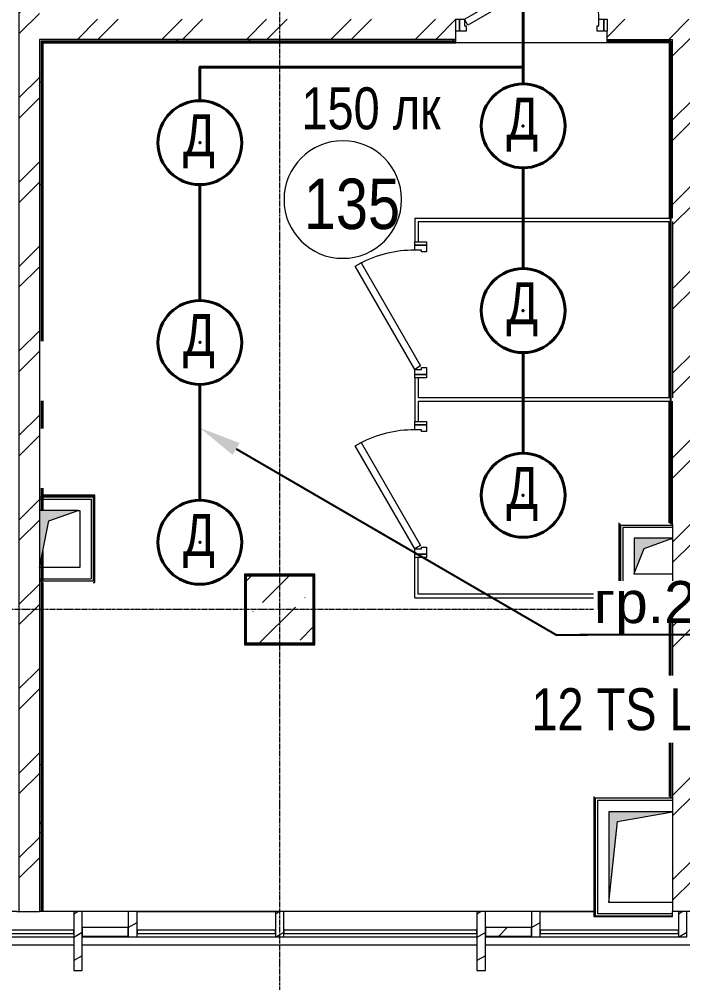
# Model space of a CAD drawing. Header units: metres. Extents: x 14298 to 227756, y -64870 to 286334.
# Drawn here: x 76513 to 80463, y -59009 to -53271 of the extents above; entities that cross this region are included whole.
import ezdxf
from ezdxf import colors
from ezdxf.entities.mleader import LeaderData, LeaderLine
from ezdxf.math import Vec2, Vec3

# ---------------------------------------------------------------- set-up
doc = ezdxf.new("R2010")
doc.units = ezdxf.units.M
doc.linetypes.add('ADSK_Линия сетки', pattern=[21, 12, -3, 3, -3])
for name, color, linetype, lineweight in [('A-AREA-IDEN', 7, 'Continuous', 9), ('A-DETL-GENF', 7, 'Continuous', 5), ('A-DETL-MBND', 7, 'Continuous', 5), ('A-DETL-THIN', 7, 'Continuous', 5), ('A-DOOR', 7, 'Continuous', 5), ('A-DOOR-FRAM', 7, 'Continuous', 13), ('A-FLOR', 7, 'Continuous', 5), ('A-GLAZ-CURT', 7, 'Continuous', 5), ('A-GLAZ-CWMG', 7, 'Continuous', 5), ('A-WALL', 7, 'Continuous', 5), ('A-WALL-PATT', 7, 'Continuous', 18), ('nadpisi', 84, 'Continuous', 13), ('S-COLS', 7, 'Continuous', 5), ('S-GRID', 7, 'Continuous', 9), ('раб осв', 7, 'Continuous', 40), ('ЭЛ.сети', 5, 'Continuous', 100)]:
    doc.layers.add(name, color=color, linetype=linetype, lineweight=lineweight)
doc.styles.add('Arial', font='arial.ttf', dxfattribs={"width": 0.8, "height": 2.5})
doc.styles.add('GOST Common_I_1', font='ARIALN.TTF', dxfattribs={"height": 300})
doc.styles.add('ISOPEUR', font='isocpeui.ttf')
pattern_1 = [(45, (0, 0), (-251.4472, 251.4472), []), (45, (0, 381), (-251.4472, 251.4472), [])]
pattern_2 = [(30, (0, 0), (-60, 103.92305), [])]
pattern_3 = [(50, (0, 0), (728.7365, -63.756), [76.2, -838.2]), (355, (0, 0), (-140.9716, 764.2276), [60.96, -670.56]), (100.451, (60.7, -5.3), (587.77, 700.467), [64.76, -712.36]), (46.184, (0, 203.2), (1084.316, -168.171), [114.3, -1257.3]), (96.636, (90.4, 189.2), (949.61, 989.71), [97.14, -1068.54]), (351.184, (0, 203.2), (949.62, 989.701), [91.44, -1005.84]), (21, (101.6, 152.4), (606.458, -409.0606), [76.2, -838.2]), (326, (101.6, 152.4), (247.2083, 736.753), [60.96, -670.56]), (71.451, (152.14, 118.3), (853.6683, 327.6855), [64.76, -712.36]), (37.5, (0, 0), (12.3547, 338.2201), [33.528, -628.904, 33.528, -647.192, -673.1]), (37.5, (0, 0), (12.3547, 338.2201), [-1343.152, 33.528, -639.572]), (7.5, (0, 0), (267.2789, 400.7221), [33.528, -354.584, 33.528, -613.664, -256.54]), (7.5, (0, 0), (267.2789, 400.7221), [-1035.304, 33.528, -223.012]), (327.5, (-226.57, 0), (542.3633, -22.91534), [33.528, -220.472, 33.528, -758.952, -1051.56]), (327.5, (-226.57, 0), (542.3633, -22.91534), [-1046.48, 33.528, -1018.032]), (317.5, (-328.17, 0), (592.517, 101.707), [33.528, -296.672, 33.528, -492.76, -746.76]), (317.5, (-328.17, 0), (592.517, 101.707), [-856.488, 33.528, -713.232])]
pattern_4 = [(0, (0, 0), (812.8, 203.2), [33.528, -576.072, 33.528, -576.072, -3251.2]), (0, (0, 0), (812.8, 203.2), [-1219.2, 33.528, -1185.672, 33.528, -576.072, -1422.4]), (0, (0, 0), (812.8, 203.2), [-3048, 33.528, -372.872, 33.528, -982.472]), (120, (304.8, 101.6), (-582.37636, 602.30545), [33.528, -576.072, 33.528, -576.072, -3251.2]), (120, (304.8, 101.6), (-582.37636, 602.30545), [-1219.2, 33.528, -1185.672, 33.528, -576.072, -1422.4]), (120, (304.8, 101.6), (-582.37636, 602.30545), [-3048, 33.528, -372.872, 33.528, -982.472]), (240, (406.4, 508), (-230.42364, -805.50545), [33.528, -576.072, 33.528, -576.072, -3251.2]), (240, (406.4, 508), (-230.42364, -805.50545), [-1219.2, 33.528, -1185.672, 33.528, -576.072, -1422.4]), (240, (406.4, 508), (-230.42364, -805.50545), [-3048, 33.528, -372.872, 33.528, -982.472])]

# ---------------------------------------------------------------- blocks, each defined once
blk = doc.blocks.new('КДП АПК - КР_rvt-1-1 этаж')
at = {"layer": 'S-COLS', "lineweight": 13}
h = blk.add_hatch(dxfattribs=at)
h.set_pattern_fill('FP_125', color=256, style=0, pattern_type=2)
h.set_pattern_definition([(45, (0, 0), (84.19025, 308.69666), [396.875, -79.375, 3.353, -76.022])])
h.paths.add_polyline_path([(78262.7, -56345.6), (78262.7, -55945.6), (77862.7, -55945.6), (77862.7, -56345.6)], flags=0)
for p, q in [((78262.7, -55945.6), (77862.7, -55945.6)), ((77862.7, -55945.6), (77862.7, -56345.6)), ((78262.7, -56345.6), (78262.7, -55945.6)), ((77862.7, -56345.6), (78262.7, -56345.6))]:
    blk.add_line(p, q, dxfattribs=at)
blk = doc.blocks.new('AC_Дверь_Однопольная_ДеревяннаяВнутренняя_ГОСТ6629-88 - ДГ 21-8Л-1372366-1 этаж')
at = {"layer": 'A-DOOR', "lineweight": 13}
for p, q in [((-355, 10), (259.9, 365)), ((259.9, 365), (279.9, 330.4)), ((279.9, 330.4), (-335, -24.6)), ((-335, -24.6), (-355, 10))]:
    blk.add_line(p, q, dxfattribs=at)
at = {"layer": 'A-DOOR', "lineweight": 18}
for p, q in [((-405, 10), (-385, 10)), ((-405, -60), (-405, 10)), ((-385, 10), (-385, -60)), ((385, 10), (405, 10)), ((385, -60), (385, 10)), ((405, 10), (405, -60)), ((-385, -60), (-405, -60)), ((405, -60), (385, -60))]:
    blk.add_line(p, q, dxfattribs=at)
at = {"layer": 'A-DOOR'}
blk.add_arc((-355, 10), 710, 0, 27.52838, dxfattribs=at)
at = {"layer": 'A-DOOR-FRAM'}
for p, q in [((-385, 10), (-355, 10)), ((-385, -60), (-385, 10)), ((-355, 10), (-355, -30)), ((355, 10), (385, 10)), ((355, -30), (355, 10)), ((385, 10), (385, -60)), ((-355, -30), (-345, -30)), ((-345, -30), (-345, -60)), ((345, -30), (355, -30)), ((345, -60), (345, -30)), ((-345, -60), (-385, -60)), ((385, -60), (345, -60))]:
    blk.add_line(p, q, dxfattribs=at)
blk = doc.blocks.new('AC_Дверь_Однопольная_ДеревяннаяВнутренняя_ГОСТ6629-88 - ДГ 21-9-1492989-1 этаж')
at = {"layer": 'A-DOOR', "lineweight": 13}
for p, q in [((-400, 60), (292.8, 460)), ((292.8, 460), (312.8, 425.4)), ((312.8, 425.4), (-380, 25.4)), ((-380, 25.4), (-400, 60))]:
    blk.add_line(p, q, dxfattribs=at)
at = {"layer": 'A-DOOR', "lineweight": 18}
for p, q in [((-450, 60), (-430, 60)), ((-450, -10), (-450, 60)), ((-430, 60), (-430, -10)), ((430, 60), (450, 60)), ((430, -10), (430, 60)), ((450, 60), (450, -10)), ((-430, -10), (-450, -10)), ((450, -10), (430, -10))]:
    blk.add_line(p, q, dxfattribs=at)
at = {"layer": 'A-DOOR'}
blk.add_arc((-400, 60), 800, 0, 25.90508, dxfattribs=at)
at = {"layer": 'A-DOOR-FRAM'}
for p, q in [((-430, 60), (-400, 60)), ((-430, -10), (-430, 60)), ((-400, 60), (-400, 20)), ((400, 60), (430, 60)), ((400, 20), (400, 60)), ((430, 60), (430, -10)), ((-400, 20), (-390, 20)), ((-390, 20), (-390, -10)), ((390, 20), (400, 20)), ((390, -10), (390, 20)), ((-390, -10), (-430, -10)), ((430, -10), (390, -10))]:
    blk.add_line(p, q, dxfattribs=at)
blk = doc.blocks.new('Системная панель - С остеклением-1173315-1 этаж')
at = {"layer": 'A-GLAZ-CURT', "lineweight": 13}
for p, q in [((78037.7, -58695.7), (77214.3, -58695.7)), ((77214.3, -58695.7), (77214.3, -58715.7)), ((78037.7, -58715.7), (78037.7, -58695.7)), ((77214.3, -58715.7), (78037.7, -58715.7))]:
    blk.add_line(p, q, dxfattribs=at)
blk = doc.blocks.new('Системная панель - С остеклением-1173121-1 этаж')
at = {"layer": 'A-GLAZ-CURT', "lineweight": 13}
for p, q in [((575, 10), (-575, 10)), ((-575, 10), (-575, -10)), ((575, -10), (575, 10)), ((-575, -10), (575, -10))]:
    blk.add_line(p, q, dxfattribs=at)
blk = doc.blocks.new('Системная панель - Сплошная-V31-1 этаж')
at = {"layer": 'A-GLAZ-CURT'}
h = blk.add_hatch(dxfattribs=at)
h.set_pattern_fill('FP_3', color=256, style=0, pattern_type=2)
h.set_pattern_definition([(45, (0, 0), (-106.06602, 106.06602), [])])
h.paths.add_polyline_path([(79287.7, -58730.7), (79561.9, -58730.7), (79561.9, -58680.7), (79287.7, -58680.7)], flags=0)
at = {"layer": 'A-GLAZ-CURT', "lineweight": 13}
for p, q in [((79561.9, -58680.7), (79287.7, -58680.7)), ((79287.7, -58680.7), (79287.7, -58730.7)), ((79561.9, -58730.7), (79561.9, -58680.7)), ((79287.7, -58730.7), (79561.9, -58730.7))]:
    blk.add_line(p, q, dxfattribs=at)
blk = doc.blocks.new('Прямоугольный импост - 50 x 450мм-1174368-1 этаж')
at = {"layer": 'A-GLAZ-CWMG'}
h = blk.add_hatch(dxfattribs=at)
h.set_pattern_fill('FP_42', color=256, style=0, pattern_type=2)
h.set_pattern_definition([(150, (76862.65, 58705.69), (-60, -103.92305), [])])
h.paths.add_polyline_path([(25, -230), (-25, -230), (-25, 120), (25, 120)], flags=0)
at = {"layer": 'A-GLAZ-CWMG', "lineweight": 18}
for p, q in [((-25, -230), (-25, 120)), ((-25, 120), (25, 120)), ((25, 120), (25, -230)), ((25, -230), (-25, -230))]:
    blk.add_line(p, q, dxfattribs=at)
blk = doc.blocks.new('Прямоугольный импост - 50 x 150мм-V32-1 этаж')
at = {"layer": 'A-GLAZ-CWMG'}
h = blk.add_hatch(dxfattribs=at)
h.set_pattern_fill('FP_43', color=256, style=0, pattern_type=2)
h.set_pattern_definition([(150, (78062.65, 58705.69), (-60, -103.92305), [])])
h.paths.add_polyline_path([(25, -30), (-25, -30), (-25, 120), (25, 120)], flags=0)
at = {"layer": 'A-GLAZ-CWMG', "lineweight": 18}
for p, q in [((-25, -30), (-25, 120)), ((-25, 120), (25, 120)), ((25, 120), (25, -30)), ((25, -30), (-25, -30))]:
    blk.add_line(p, q, dxfattribs=at)
blk = doc.blocks.new('Прямоугольный импост - 50 x 450мм-V33-1 этаж')
at = {"layer": 'A-GLAZ-CWMG'}
h = blk.add_hatch(dxfattribs=at)
h.set_pattern_fill('FP_44', color=256, style=0, pattern_type=2)
h.set_pattern_definition([(150, (79262.65, 58705.69), (-60, -103.92305), [])])
h.paths.add_polyline_path([(25, -230), (-25, -230), (-25, 120), (25, 120), (25, -198.8)], flags=0)
at = {"layer": 'A-GLAZ-CWMG', "lineweight": 18}
for p, q in [((-25, -230), (-25, 120)), ((-25, 120), (25, 120)), ((25, 120), (25, -230)), ((25, -230), (-25, -230))]:
    blk.add_line(p, q, dxfattribs=at)
blk = doc.blocks.new('Прямоугольный импост - 50 x 150мм-V34-1 этаж')
at = {"layer": 'A-GLAZ-CWMG'}
h = blk.add_hatch(dxfattribs=at)
h.set_pattern_fill('FP_45', color=256, style=0, pattern_type=2)
h.set_pattern_definition([(150, (80462.65, 58705.69), (-60, -103.92305), [])])
h.paths.add_polyline_path([(-15.6, -30), (-25, -30), (-25, 120), (25, 120), (25, -30)], flags=0)
at = {"layer": 'A-GLAZ-CWMG', "lineweight": 18}
for p, q in [((-25, -30), (-25, 120)), ((-25, 120), (25, 120)), ((25, 120), (25, -30)), ((25, -30), (-25, -30))]:
    blk.add_line(p, q, dxfattribs=at)
blk = doc.blocks.new('Прямоугольный импост - 50 x 150мм-1003378-1 этаж')
at = {"layer": 'A-GLAZ-CWMG'}
for p, q in [((76497.7, -58585.7), (75687.7, -58585.7)), ((76837.7, -58585.7), (76632.7, -58585.7)), ((75687.7, -58735.7), (76837.7, -58735.7))]:
    blk.add_line(p, q, dxfattribs=at)
blk = doc.blocks.new('Прямоугольный импост - 50 x 150мм-V37-1 этаж')
at = {"layer": 'A-GLAZ-CWMG'}
for p, q in [((79237.7, -58585.7), (78087.7, -58585.7)), ((78087.7, -58735.7), (79237.7, -58735.7))]:
    blk.add_line(p, q, dxfattribs=at)
blk = doc.blocks.new('ПСС_Марка_помещения - Имя_2_5мм-224473-1 этаж')
at = {"layer": 'A-AREA-IDEN'}
for start, end in [(360, 180), (180, 360)]:
    blk.add_arc((-0.074, 0.039), 3.5, start, end, dxfattribs=at)
blk = doc.blocks.new('TS LED')
at = {"color": 5, "lineweight": 40, "ltscale": 100}
blk.add_circle((2928353.8, 2077052.7), 250, dxfattribs=at)
at = {"color": 0, "lineweight": 40, "ltscale": 100}
blk.add_point((2928353.8, 2077052.7), dxfattribs=at)
at = {"layer": 'nadpisi', "color": 5, "insert": (2928254.2, 2077221.4), "char_height": 250, "width": 1402.065, "attachment_point": 1, "style": 'Arial'}
blk.add_mtext('Д', dxfattribs=at)

msp = doc.modelspace()

# ---------------------------------------------------------------- hatches: boundary and pattern name
at = {"layer": 'A-DETL-GENF', "lineweight": 15}
for points in [[(76632.6532, -56535.6443), (76688.8101, -56258.918), (76862.6532, -56195.6443), (76632.6532, -56195.6443)], [(80172.6532, -56570.6443), (80233.5085, -56422.2079), (80402.6532, -56360.6443), (80172.6532, -56360.6443), (80172.6532, -56418.9422)], [(80022.6532, -58530.6443), (80075.1082, -58048.3993), (80402.6532, -57990.6443), (80022.6532, -57990.6443), (80022.6532, -58194.361)]]:
    msp.add_hatch(color=256, dxfattribs=at).paths.add_polyline_path(points, flags=0)
at = {"layer": 'A-GLAZ-CWMG', "lineweight": 15}
h = msp.add_hatch(dxfattribs=at)
h.set_pattern_fill('FP_5', color=256, style=0, pattern_type=2)
h.set_pattern_definition(pattern_2)
h.paths.add_polyline_path([(77214.3111, -58735.6672), (77214.3111, -58585.6672), (77161.9076, -58585.6672), (77161.9076, -58735.6672)], flags=0)
h = msp.add_hatch(dxfattribs=at)
h.set_pattern_fill('FP_5', color=256, style=0, pattern_type=2)
h.set_pattern_definition(pattern_2)
h.paths.add_polyline_path([(79561.9076, -58735.6672), (79614.3111, -58735.6672), (79614.3111, -58585.6672), (79561.9076, -58585.6672)], flags=0)
at = {"layer": 'A-WALL-PATT', "lineweight": 15}
h = msp.add_hatch(dxfattribs=at)
h.set_pattern_fill('FP_1', color=256, style=0, pattern_type=2)
h.set_pattern_definition(pattern_1)
h.paths.add_polyline_path([(76512.6532, -58585.6443), (76632.6532, -58585.2448), (76632.6532, -50385.6443), (76512.6532, -50385.6443), (76512.6532, -57484.1935)], flags=0)
h = msp.add_hatch(dxfattribs=at)
h.set_pattern_fill('FP_1', color=256, style=0, pattern_type=2)
h.set_pattern_definition(pattern_1)
h.paths.add_polyline_path([(83312.6532, -53390.6443), (83962.6532, -53390.6443), (83962.6532, -53270.6443), (83312.6532, -53270.6443), (83312.6532, -53340.6443)], flags=0)
h.paths.add_polyline_path([(82412.6532, -53390.6443), (82412.6532, -53270.6443), (80012.6532, -53270.6443), (80012.6532, -53390.6443), (81535.9632, -53390.6443)], flags=0)
h.paths.add_polyline_path([(76642.6532, -53390.6443), (79112.6532, -53390.6443), (79112.6532, -53270.6443), (76632.6532, -53270.6443), (76632.6532, -53390.6443)], flags=0)
h = msp.add_hatch(dxfattribs=at)
h.set_pattern_fill('FP_81', color=256, style=0, pattern_type=2)
h.set_pattern_definition(pattern_4)
h.paths.add_polyline_path([(76642.6532, -58585.2448), (76642.6532, -56486.3669), (76632.6532, -56535.6443), (76632.6532, -58585.2448)], flags=0)
h.paths.add_polyline_path([(76632.6532, -56195.6443), (76642.6532, -56195.6443), (76642.6532, -56063.7015), (76634.2407, -56063.7015), (76634.2407, -55707.5871), (76642.6532, -55707.5871), (76642.6532, -55543.7015), (76634.2407, -55543.7015), (76634.2407, -55187.5871), (76642.6532, -55187.5871), (76642.6532, -53390.6443), (76632.6532, -53390.6443), (76632.6532, -56063.8585)], flags=0)
h = msp.add_hatch(dxfattribs=at)
h.set_pattern_fill('FP_81', color=256, style=0, pattern_type=2)
h.set_pattern_definition(pattern_4)
h.paths.add_polyline_path([(80402.6532, -53400.6443), (80402.6532, -53390.6443), (80012.6532, -53390.6443), (80012.6532, -53400.6443), (80392.6532, -53400.6443)], flags=0)
h.paths.add_polyline_path([(76643.8387, -53400.6443), (79112.6532, -53400.6443), (79112.6532, -53390.6443), (76642.6532, -53390.6443), (76642.6532, -53400.6443)], flags=0)
h = msp.add_hatch(dxfattribs=at)
h.set_pattern_fill('FP_82', color=256, style=0, pattern_type=2)
h.set_pattern_definition(pattern_3)
h.paths.add_polyline_path([(76642.6532, -58585.2448), (76647.6532, -58585.2448), (76646.9367, -56465.259), (76642.6532, -56486.3669), (76642.6532, -57484.1935)], flags=0)
h.paths.add_polyline_path([(76647.6532, -56195.6443), (76647.5666, -56063.7015), (76642.6532, -56063.8585), (76642.6532, -56195.6443), (76647.4912, -56195.6443)], flags=0)
h.paths.add_polyline_path([(76647.6532, -55707.5871), (76646.6072, -55543.7015), (76642.6532, -55543.7015), (76642.6532, -55707.5871), (76646.9095, -55707.5871)], flags=0)
h.paths.add_polyline_path([(76647.6532, -55187.5871), (76647.6532, -53400.6443), (76642.6534, -53400.7304), (76642.6532, -55187.5871), (76645.9501, -55187.5871)], flags=0)
h = msp.add_hatch(dxfattribs=at)
h.set_pattern_fill('FP_82', color=256, style=0, pattern_type=2)
h.set_pattern_definition(pattern_3)
h.paths.add_polyline_path([(80392.6532, -53405.6443), (80392.6532, -53400.6443), (80012.6532, -53400.6443), (80012.6532, -53405.6443), (80387.6532, -53405.6443)], flags=0)
h.paths.add_polyline_path([(79112.6532, -53405.6443), (79112.6532, -53400.6443), (76647.6532, -53400.7304), (76647.6532, -53405.6443), (78362.6933, -53405.6443)], flags=0)
h = msp.add_hatch(dxfattribs=at)
h.set_pattern_fill('FP_1', color=256, style=0, pattern_type=2)
h.set_pattern_definition(pattern_1)
h.paths.add_polyline_path([(76652.6532, -58585.2448), (76652.6532, -56620.6443), (76647.6532, -56620.6443), (76647.6532, -58585.2448)], flags=0)
h.paths.add_polyline_path([(76647.6532, -56615.6443), (76652.6532, -56615.6443), (76652.6532, -56437.0896), (76647.6532, -56461.7283), (76647.6532, -56535.6443)], flags=0)
h.paths.add_polyline_path([(76648.4532, -56195.6443), (76652.6532, -56195.6443), (76652.6532, -56115.6443), (76647.6532, -56115.6443), (76647.6532, -56195.6443)], flags=0)
h.paths.add_polyline_path([(76652.6532, -56110.6443), (76652.5755, -56063.7015), (76647.6532, -56063.8585), (76647.6532, -56110.6443)], flags=0)
h.paths.add_polyline_path([(76651.916, -55707.5871), (76652.6532, -55707.5871), (76651.6126, -55543.7015), (76647.6532, -55543.7015), (76647.6532, -55707.5871)], flags=0)
h.paths.add_polyline_path([(76647.6532, -55187.5871), (76652.6532, -55187.5871), (76652.6532, -53405.6443), (76647.6532, -53405.6443), (76647.6532, -54643.5235)], flags=0)
h = msp.add_hatch(dxfattribs=at)
h.set_pattern_fill('FP_1', color=256, style=0, pattern_type=2)
h.set_pattern_definition(pattern_1)
h.paths.add_polyline_path([(78098.2541, -53410.6443), (79112.6532, -53410.6443), (79112.6532, -53405.6443), (76652.6532, -53405.6443), (76652.6532, -53410.6443), (77833.8149, -53410.6443)], flags=0)
h.paths.add_polyline_path([(80387.6532, -53410.6443), (80387.6532, -53405.6443), (80012.6532, -53405.6443), (80012.6532, -53410.6443), (80382.6532, -53410.6443)], flags=0)
h = msp.add_hatch(dxfattribs=at)
h.set_pattern_fill('FP_1', color=256, style=0, pattern_type=2)
h.set_pattern_definition(pattern_1)
h.paths.add_polyline_path([(80387.6532, -56270.6443), (80387.6532, -55545.6443), (80382.6532, -55545.6443), (80382.6532, -56270.6443)], flags=0)
h.paths.add_polyline_path([(80387.6532, -55525.6443), (80387.6532, -54475.6443), (80382.6532, -54475.6443), (80382.6532, -55525.6443)], flags=0)
h.paths.add_polyline_path([(80382.6532, -54455.6443), (80387.6532, -54455.6443), (80387.6532, -53410.6443), (80382.6532, -53410.6443), (80382.6532, -53933.356)], flags=0)
h = msp.add_hatch(dxfattribs=at)
h.set_pattern_fill('FP_82', color=256, style=0, pattern_type=2)
h.set_pattern_definition(pattern_3)
h.paths.add_polyline_path([(80387.6532, -56275.6443), (80392.6532, -56275.6443), (80392.6532, -53405.6443), (80387.6532, -53405.6443), (80387.6532, -56270.6443)], flags=0)
h = msp.add_hatch(dxfattribs=at)
h.set_pattern_fill('FP_81', color=256, style=0, pattern_type=2)
h.set_pattern_definition(pattern_4)
h.paths.add_polyline_path([(80392.6532, -56275.6443), (80402.6532, -56275.6443), (80402.6532, -53400.6443), (80392.6532, -53400.6443), (80392.6532, -56270.6443)], flags=0)
h = msp.add_hatch(dxfattribs=at)
h.set_pattern_fill('FP_1', color=256, style=0, pattern_type=2)
h.set_pattern_definition(pattern_1)
h.paths.add_polyline_path([(80402.6532, -58585.6443), (80522.6532, -58585.6443), (80522.6532, -53390.6443), (80402.6532, -53390.6443), (80402.6532, -58530.6443)], flags=0)
h = msp.add_hatch(dxfattribs=at)
h.set_pattern_fill('FP_1', color=256, style=0, pattern_type=2)
h.set_pattern_definition(pattern_1)
h.paths.add_polyline_path([(76962.6532, -56110.6443), (76962.6532, -56105.6443), (76652.6532, -56105.6443), (76652.6532, -56110.6443), (76957.6532, -56110.6443)], flags=0)
h = msp.add_hatch(dxfattribs=at)
h.set_pattern_fill('FP_1', color=256, style=0, pattern_type=2)
h.set_pattern_definition(pattern_1)
h.paths.add_polyline_path([(76962.6532, -56625.6443), (76962.6532, -56110.6443), (76957.6532, -56110.6443), (76957.6532, -56625.6443)], flags=0)
h = msp.add_hatch(dxfattribs=at)
h.set_pattern_fill('FP_1', color=256, style=0, pattern_type=2)
h.set_pattern_definition(pattern_1)
h.paths.add_polyline_path([(80082.6532, -56655.6443), (80087.6532, -56655.6443), (80087.6532, -56275.6443), (80082.6532, -56270.6443), (80082.6532, -56650.6443)], flags=0)
h = msp.add_hatch(dxfattribs=at)
h.set_pattern_fill('FP_82', color=256, style=0, pattern_type=2)
h.set_pattern_definition(pattern_3)
h.paths.add_polyline_path([(80087.6532, -56650.6443), (80092.6532, -56650.6443), (80092.6532, -56280.6443), (80087.6532, -56275.6443), (80087.6532, -56418.9422)], flags=0)
h = msp.add_hatch(dxfattribs=at)
h.set_pattern_fill('FP_81', color=256, style=0, pattern_type=2)
h.set_pattern_definition(pattern_4)
h.paths.add_polyline_path([(80092.6532, -56650.6443), (80097.6532, -56650.6443), (80105.1532, -56643.1443), (80105.1532, -56298.1443), (80092.6532, -56285.6443), (80092.6532, -56418.9422)], flags=0)
h = msp.add_hatch(dxfattribs=at)
h.set_pattern_fill('FP_81', color=256, style=0, pattern_type=2)
h.set_pattern_definition(pattern_4)
h.paths.add_polyline_path([(80105.1532, -56298.1443), (80402.6532, -56298.1443), (80402.6532, -56285.6443), (80092.6532, -56285.6443)], flags=0)
h = msp.add_hatch(dxfattribs=at)
h.set_pattern_fill('FP_1', color=256, style=0, pattern_type=2)
h.set_pattern_definition(pattern_1)
h.paths.add_polyline_path([(77857.6532, -56580.6443), (78267.6532, -56580.6443), (78272.6532, -56575.6443), (77852.6532, -56575.6443)], flags=0)
h = msp.add_hatch(dxfattribs=at)
h.set_pattern_fill('FP_1', color=256, style=0, pattern_type=2)
h.set_pattern_definition(pattern_1)
h.paths.add_polyline_path([(77852.6532, -56995.6443), (77857.6532, -56990.6443), (77857.6532, -56580.6443), (77852.6532, -56575.6443)], flags=0)
h = msp.add_hatch(dxfattribs=at)
h.set_pattern_fill('FP_1', color=256, style=0, pattern_type=2)
h.set_pattern_definition(pattern_1)
h.paths.add_polyline_path([(78272.6532, -56995.6443), (78272.6532, -56575.6443), (78267.6532, -56580.6443), (78267.6532, -56990.6443)], flags=0)
h = msp.add_hatch(dxfattribs=at)
h.set_pattern_fill('FP_82', color=256, style=0, pattern_type=2)
h.set_pattern_definition(pattern_3)
h.paths.add_polyline_path([(78267.6532, -56990.6443), (78267.6532, -56580.6443), (78262.6532, -56585.6443), (78262.6532, -56985.6443)], flags=0)
h = msp.add_hatch(dxfattribs=at)
h.set_pattern_fill('FP_1', color=256, style=0, pattern_type=2)
h.set_pattern_definition(pattern_1)
h.paths.add_polyline_path([(80213.7674, -56660.6443), (80382.6532, -56660.6443), (80382.6532, -56655.6443), (80082.6532, -56655.6443), (80082.6532, -56660.6443)], flags=0)
h = msp.add_hatch(dxfattribs=at)
h.set_pattern_fill('FP_81', color=256, style=0, pattern_type=2)
h.set_pattern_definition(pattern_4)
h.paths.add_polyline_path([(80392.6532, -56655.6443), (80402.6532, -56655.6443), (80402.6532, -56643.1443), (80105.1532, -56643.1443), (80097.6532, -56650.6443), (80382.6532, -56650.6443), (80382.6532, -56655.6443), (80387.6532, -56655.6443)], flags=0)
h = msp.add_hatch(dxfattribs=at)
h.set_pattern_fill('FP_1', color=256, style=0, pattern_type=2)
h.set_pattern_definition(pattern_1)
h.paths.add_polyline_path([(80382.6532, -57905.6443), (80387.6532, -57905.6443), (80387.6532, -56715.6443), (80382.6532, -56715.6443), (80382.6532, -57900.6443)], flags=0)
h.paths.add_polyline_path([(80387.6532, -56695.6443), (80387.6532, -56655.6443), (80382.6532, -56655.6443), (80382.6532, -56695.6443)], flags=0)
h = msp.add_hatch(dxfattribs=at)
h.set_pattern_fill('FP_82', color=256, style=0, pattern_type=2)
h.set_pattern_definition(pattern_3)
h.paths.add_polyline_path([(80387.6532, -57910.6443), (80392.6532, -57910.6443), (80392.6532, -56655.6443), (80387.6532, -56655.6443), (80387.6532, -57905.6443)], flags=0)
h = msp.add_hatch(dxfattribs=at)
h.set_pattern_fill('FP_81', color=256, style=0, pattern_type=2)
h.set_pattern_definition(pattern_4)
h.paths.add_polyline_path([(80402.6532, -57910.6443), (80402.6532, -56655.6443), (80392.6532, -56655.6443), (80392.6532, -57910.6443)], flags=0)
h = msp.add_hatch(dxfattribs=at)
h.set_pattern_fill('FP_1', color=256, style=0, pattern_type=2)
h.set_pattern_definition(pattern_1)
h.paths.add_polyline_path([(78272.6532, -56995.6443), (78267.6532, -56990.6443), (77857.6532, -56990.6443), (77852.6532, -56995.6443)], flags=0)
h = msp.add_hatch(dxfattribs=at)
h.set_pattern_fill('FP_82', color=256, style=0, pattern_type=2)
h.set_pattern_definition(pattern_3)
h.paths.add_polyline_path([(77857.6532, -56990.6443), (78267.6532, -56990.6443), (78262.6532, -56985.6443), (77862.6532, -56985.6443)], flags=0)
h = msp.add_hatch(dxfattribs=at)
h.set_pattern_fill('FP_1', color=256, style=0, pattern_type=2)
h.set_pattern_definition(pattern_1)
h.paths.add_polyline_path([(79932.6532, -58613.6443), (79937.6532, -58613.6443), (79937.6532, -57905.6443), (79932.6532, -57900.6443), (79932.6532, -58610.6443)], flags=0)

# ---------------------------------------------------------------- linework, layer by layer
at = {"layer": 'A-DETL-MBND', "lineweight": 15}
for p, q in [((77214.3111, -58585.6672), (78037.6532, -58585.6672)), ((79614.3111, -58585.6672), (79932.8303, -58585.6672)), ((77214.3111, -58735.6672), (78037.6532, -58735.6672)), ((79614.3111, -58735.6672), (80437.6532, -58735.6672)), ((76837.6532, -58785.6443), (74487.6532, -58785.6443)), ((79237.6532, -58785.6443), (76887.6532, -58785.6443)), ((85695.5434, -58785.6443), (79287.6532, -58785.6443))]:
    msp.add_line(p, q, dxfattribs=at)
at = {"layer": 'A-DETL-THIN', "lineweight": 15}
for p, q in [((76632.6532, -56195.6443), (76632.6532, -56535.6443)), ((76862.6532, -56195.6443), (76632.6532, -56195.6443)), ((76688.8101, -56258.918), (76862.6532, -56195.6443)), ((76632.6532, -56535.6443), (76688.8101, -56258.918)), ((80172.6532, -56360.6443), (80172.6532, -56570.6443)), ((80402.6532, -56360.6443), (80172.6532, -56360.6443)), ((80233.5085, -56422.2079), (80402.6532, -56360.6443)), ((80172.6532, -56570.6443), (80233.5085, -56422.2079)), ((80022.6532, -57990.6443), (80022.6532, -58530.6443)), ((80402.6532, -57990.6443), (80022.6532, -57990.6443)), ((80075.1082, -58048.3993), (80402.6532, -57990.6443)), ((80022.6532, -58530.6443), (80075.1082, -58048.3993))]:
    msp.add_line(p, q, dxfattribs=at)
at = {"layer": 'A-FLOR', "lineweight": 15}
msp.add_line((79932.8333, -58585.2448), (76652.6532, -58585.2448), dxfattribs=at)
at = {"layer": 'A-GLAZ-CWMG', "lineweight": 15}
for p, q in [((77161.9076, -58585.6672), (76887.6532, -58585.6672)), ((77161.9076, -58585.6672), (77161.9076, -58735.6672)), ((77214.3111, -58585.6672), (77161.9076, -58585.6672)), ((77214.3111, -58735.6672), (77214.3111, -58585.6672)), ((79561.9076, -58585.6672), (79287.6532, -58585.6672)), ((79561.9076, -58585.6672), (79561.9076, -58735.6672)), ((79614.3111, -58585.6672), (79561.9076, -58585.6672)), ((79614.3111, -58735.6672), (79614.3111, -58585.6672)), ((77161.9076, -58680.6905), (76887.6532, -58680.6905)), ((76887.6532, -58680.6905), (76887.6532, -58730.6905)), ((77161.9076, -58730.6905), (77161.9076, -58680.6905)), ((76887.6532, -58730.6905), (77161.9076, -58730.6905)), ((76887.6532, -58735.6672), (77161.9076, -58735.6672)), ((77161.9076, -58735.6672), (77214.3111, -58735.6672)), ((79287.6532, -58735.6672), (79561.9076, -58735.6672)), ((79561.9076, -58735.6672), (79614.3111, -58735.6672))]:
    msp.add_line(p, q, dxfattribs=at)
at = {"layer": 'A-WALL', "lineweight": 15}
for p, q in [((76512.6532, -58585.6672), (76512.6532, -50385.6443)), ((79112.6532, -53410.6443), (79112.6532, -53340.6443)), ((80012.6532, -53410.6443), (80012.6532, -53340.6443)), ((76652.6532, -53390.6443), (76632.6532, -53390.6443)), ((76632.6532, -53390.6443), (76632.6532, -56195.6443)), ((76642.6532, -53400.6443), (76642.6532, -55187.5871)), ((79112.6532, -53400.6443), (76642.6532, -53400.6443)), ((76647.6532, -53405.6443), (76647.6532, -55187.5871)), ((79112.6532, -53405.6443), (76647.6532, -53405.6443)), ((79112.6532, -53390.6443), (76652.6532, -53390.6443)), ((76652.6532, -53410.6443), (76652.6532, -55187.5871)), ((76652.6532, -53410.6443), (79112.6532, -53410.6443)), ((80012.6532, -53410.6443), (79112.6532, -53410.6443)), ((80012.6532, -53390.6443), (80402.6532, -53390.6443)), ((80392.6532, -53400.6443), (80012.6532, -53400.6443)), ((80387.6532, -53405.6443), (80012.6532, -53405.6443)), ((80382.6532, -53410.6443), (80012.6532, -53410.6443)), ((80382.6532, -53410.6443), (80382.6532, -54455.6443)), ((80387.6532, -53405.6443), (80387.6532, -56275.6443)), ((80392.6532, -53400.6443), (80392.6532, -56275.6443)), ((80402.6532, -53410.6443), (80402.6532, -53390.6443)), ((80402.6532, -54455.6443), (80402.6532, -53410.6443)), ((78867.6532, -54455.6443), (80387.6532, -54455.6443)), ((78867.6532, -54455.6443), (78867.6532, -54595.6443)), ((78887.6532, -54475.6443), (80387.6532, -54475.6443)), ((78887.6532, -54475.6443), (78887.6532, -54595.6443)), ((80382.6532, -55525.6443), (80382.6532, -54475.6443)), ((80402.6532, -54475.6443), (80402.6532, -55525.6443)), ((78867.6532, -55405.6443), (78867.6532, -55665.6443)), ((78887.6532, -55405.6443), (78887.6532, -55525.6443)), ((76642.6532, -55543.7015), (76642.6532, -55707.5871)), ((76647.6532, -55543.7015), (76647.6532, -55707.5871)), ((76652.6532, -55543.7015), (76652.6532, -55707.5871)), ((80387.6532, -55525.6443), (78887.6532, -55525.6443)), ((78887.6532, -55545.6443), (80387.6532, -55545.6443)), ((78887.6532, -55545.6443), (78887.6532, -55665.6443)), ((80382.6532, -56270.6443), (80382.6532, -55545.6443)), ((80402.6532, -56280.6443), (80402.6532, -55545.6443)), ((76632.6532, -56115.6443), (76952.6532, -56115.6443)), ((76642.6532, -56063.8585), (76642.6532, -56195.6443)), ((76647.6532, -56063.8585), (76647.6532, -56110.6443)), ((76957.6532, -56110.6443), (76647.6532, -56110.6443)), ((76647.6532, -56115.6443), (76647.6532, -56195.6443)), ((76652.6532, -56063.8585), (76652.6532, -56105.6443)), ((76962.6532, -56105.6443), (76652.6532, -56105.6443)), ((76652.6532, -56115.6443), (76652.6532, -56195.6443)), ((76952.6532, -56115.6443), (76952.6532, -56615.6443)), ((76957.6532, -56110.6443), (76957.6532, -56620.6443)), ((76962.6532, -56625.6443), (76962.6532, -56105.6443)), ((76632.6532, -56128.1443), (76940.1532, -56128.1443)), ((76940.1532, -56128.1443), (76940.1532, -56603.1443)), ((76862.6532, -56195.6443), (76872.6532, -56195.6443)), ((76872.6532, -56195.6443), (76872.6532, -56535.6443)), ((80082.6532, -56270.6443), (80082.6532, -56660.6443)), ((80087.6532, -56275.6443), (80087.6532, -56655.6443)), ((80092.6532, -56285.6443), (80092.6532, -56280.6443)), ((80092.6532, -56285.6443), (80092.6532, -56650.6443)), ((80402.6532, -56285.6443), (80092.6532, -56285.6443)), ((80402.6532, -56275.6443), (80392.6532, -56275.6443)), ((80402.6532, -56280.6443), (80402.6532, -56285.6443)), ((80402.6532, -56285.6443), (80402.6532, -56365.6443)), ((80105.1532, -56298.1443), (80105.1532, -56643.1443)), ((80402.6532, -56298.1443), (80105.1532, -56298.1443)), ((80388.9158, -56365.6443), (80402.6532, -56365.6443)), ((80402.6532, -56365.6443), (80402.6532, -56575.6443)), ((76647.6532, -56461.7283), (76647.6532, -56615.6443)), ((76652.6532, -56437.0896), (76652.6532, -56615.6443)), ((76642.6532, -56486.3669), (76642.6532, -58585.2448)), ((78867.6532, -56715.6443), (78867.6532, -56475.6443)), ((78887.6532, -56695.6443), (78887.6532, -56475.6443)), ((76872.6532, -56535.6443), (76632.6532, -56535.6443)), ((76632.6532, -56535.6443), (76632.6532, -58585.2448)), ((78272.6532, -56575.6443), (77852.6532, -56575.6443)), ((77852.6532, -56575.6443), (77852.6532, -56995.6443)), ((78272.6532, -56995.6443), (78272.6532, -56575.6443)), ((80172.6532, -56575.6443), (80172.6532, -56570.6443)), ((80402.6532, -56575.6443), (80172.6532, -56575.6443)), ((80402.6532, -56575.6443), (80402.6532, -57990.6443)), ((76632.6532, -56603.1443), (76940.1532, -56603.1443)), ((76632.6532, -56615.6443), (76952.6532, -56615.6443)), ((76647.6532, -56620.6443), (76647.6532, -58585.2448)), ((76652.6532, -56625.6443), (76652.6532, -58585.2448)), ((76952.6532, -56625.6443), (76962.6532, -56625.6443)), ((78267.6532, -56580.6443), (77857.6532, -56580.6443)), ((77857.6532, -56580.6443), (77857.6532, -56990.6443)), ((77862.6532, -56585.6443), (78262.6532, -56585.6443)), ((77862.6532, -56985.6443), (77862.6532, -56585.6443)), ((78262.6532, -56585.6443), (78262.6532, -56985.6443)), ((78267.6532, -56990.6443), (78267.6532, -56580.6443)), ((80082.6532, -56660.6443), (80382.6532, -56660.6443)), ((80087.6532, -56655.6443), (80402.6532, -56655.6443)), ((80092.6532, -56650.6443), (80382.6532, -56650.6443)), ((80402.6532, -56643.1443), (80105.1532, -56643.1443)), ((80382.6532, -56650.6443), (80382.6532, -56655.6443)), ((80382.6532, -56660.6443), (80382.6532, -56695.6443)), ((80387.6532, -56655.6443), (80387.6532, -57905.6443)), ((80392.6532, -56655.6443), (80392.6532, -57910.6443)), ((78867.6532, -56715.6443), (80382.6532, -56715.6443)), ((80382.6532, -56695.6443), (78887.6532, -56695.6443)), ((80382.6532, -56715.6443), (80382.6532, -57900.6443)), ((77852.6532, -56995.6443), (78272.6532, -56995.6443)), ((77857.6532, -56990.6443), (78267.6532, -56990.6443)), ((78262.6532, -56985.6443), (77862.6532, -56985.6443)), ((79932.6532, -57900.6443), (79932.6532, -58613.6443)), ((79937.6532, -57905.6443), (79937.6532, -58613.6443)), ((79942.6532, -58613.6443), (79942.6532, -57910.6443)), ((80387.6532, -57910.6443), (79942.6532, -57910.6443)), ((79955.1532, -57923.1443), (79955.1532, -58598.1443)), ((80402.6532, -57923.1443), (79955.1532, -57923.1443)), ((80402.6532, -57910.6443), (80382.6532, -57910.6443)), ((80402.6532, -57990.6443), (80402.6532, -58530.6443)), ((80402.6532, -58530.6443), (80022.6532, -58530.6443)), ((80402.6532, -58530.6443), (80402.6532, -58585.6443)), ((76497.6532, -58585.6672), (76512.6532, -58585.6672)), ((76512.6532, -58585.6443), (76632.6532, -58585.6443)), ((76632.6532, -58585.2448), (76632.6532, -58585.6443)), ((76652.6532, -58585.2448), (76632.6532, -58585.2448)), ((80522.6532, -58585.6443), (80402.6532, -58585.6443)), ((80402.6532, -58613.6443), (80402.6532, -58585.6443)), ((79932.6532, -58613.6443), (80402.6532, -58613.6443)), ((79942.6532, -58610.6443), (80402.6532, -58610.6443)), ((80402.6532, -58598.1443), (79955.1532, -58598.1443))]:
    msp.add_line(p, q, dxfattribs=at)
at = {"layer": 'S-GRID', "linetype": 'ADSK_Линия сетки', "lineweight": 15}
for p, q in [((78062.6532, -38095.4453), (78062.6532, -64052.4737)), ((95458.7083, -56785.6443), (29247.2594, -56785.6443))]:
    msp.add_line(p, q, dxfattribs=at)
at = {"layer": 'раб осв', "color": 0, "lineweight": 40}
for points in [[(78412.6532, -52040.6443), (78412.6532, -53105.6443), (78412.6532, -53105.6443), (79512.6532, -53105.6443), (79512.6532, -53555.6443), (79512.6532, -53105.6443), (83037.6532, -53105.6443), (83037.6532, -53555.6443)], [(77587.6532, -53755.6443), (77587.6532, -53555.6443), (77587.6532, -53555.6443), (79512.6532, -53555.6443), (79512.6532, -53655.6443)], [(79512.6532, -54755.6443), (79512.6532, -54155.6443)], [(77587.6532, -54945.6443), (77587.6532, -54255.6443)], [(79512.6532, -55855.6443), (79512.6532, -55255.6443)], [(77587.6532, -56135.6443), (77587.6532, -55445.6443)]]:
    msp.add_lwpolyline(points, dxfattribs=at)

# ---------------------------------------------------------------- block references
at = {"lineweight": 13}
msp.add_blockref('КДП АПК - КР_rvt-1-1 этаж', (0, -639.2559), dxfattribs=at)
at = {"layer": 'A-AREA-IDEN', "lineweight": 15, "xscale": 99.99999999999993, "yscale": 99.99999999999993, "zscale": 99.99999999999993}
msp.add_blockref('ПСС_Марка_помещения - Имя_2_5мм-224473-1 этаж', (78446.2302, -54348.3766), dxfattribs=at)
at = {"layer": 'A-DOOR', "color": 8, "lineweight": 15, "true_color": 0x7f7f7f}
msp.add_blockref('AC_Дверь_Однопольная_ДеревяннаяВнутренняя_ГОСТ6629-88 - ДГ 21-9-1492989-1 этаж', (79562.6532, -53330.6443), dxfattribs=at)
at = {"layer": 'A-DOOR', "color": 8, "lineweight": 15, "true_color": 0x7f7f7f, "rotation": 89.99999999999959}
for p in [(78877.6532, -55000.6443), (78877.6532, -56070.6443)]:
    msp.add_blockref('AC_Дверь_Однопольная_ДеревяннаяВнутренняя_ГОСТ6629-88 - ДГ 21-8Л-1372366-1 этаж', p, dxfattribs=at)
at = {"layer": 'A-GLAZ-CURT', "lineweight": 15, "rotation": 180}
for p in [(76262.6532, -58705.6905), (78662.6532, -58705.6905)]:
    msp.add_blockref('Системная панель - С остеклением-1173121-1 этаж', p, dxfattribs=at)
at = {"layer": 'A-GLAZ-CURT', "lineweight": 15}
for name, p in [('Системная панель - С остеклением-1173315-1 этаж', (0, 0)), ('Системная панель - Сплошная-V31-1 этаж', (0, 0)), ('Системная панель - С остеклением-1173315-1 этаж', (2400, 0))]:
    msp.add_blockref(name, p, dxfattribs=at)
at = {"layer": 'A-GLAZ-CWMG', "lineweight": 15}
for name in ['Прямоугольный импост - 50 x 150мм-1003378-1 этаж', 'Прямоугольный импост - 50 x 150мм-V37-1 этаж']:
    msp.add_blockref(name, (0, 0), dxfattribs=at)
at = {"layer": 'A-GLAZ-CWMG', "lineweight": 15, "extrusion": (0, 0, -1)}
for name, p in [('Прямоугольный импост - 50 x 450мм-1174368-1 этаж', (-76862.6532, -58705.6905)), ('Прямоугольный импост - 50 x 150мм-V32-1 этаж', (-78062.6532, -58705.6905)), ('Прямоугольный импост - 50 x 450мм-V33-1 этаж', (-79262.6532, -58705.6905)), ('Прямоугольный импост - 50 x 150мм-V34-1 этаж', (-80462.6532, -58705.6905))]:
    msp.add_blockref(name, p, dxfattribs=at)
at = {"layer": 'раб осв', "color": 0, "lineweight": 40, "ltscale": 100}
for p in [(-2848841.1154, -2130958.3826), (-2850766.1154, -2131058.3826), (-2848841.1154, -2132058.3826), (-2850766.1154, -2132248.3826), (-2848841.1154, -2133158.3826), (-2850766.1154, -2133438.3826)]:
    msp.add_blockref('TS LED', p, dxfattribs=at)

# ---------------------------------------------------------------- texts
at = {"layer": 'A-AREA-IDEN', "lineweight": 15, "insert": (78206.5459, -54219.9167), "char_height": 300, "width": 577.215, "attachment_point": 1, "style": 'GOST Common_I_1'}
msp.add_mtext('135', dxfattribs=at)
at = {"layer": 'nadpisi', "color": 7, "insert": (78192.3349, -53676.076), "char_height": 250, "width": 1402.065175, "attachment_point": 1, "style": 'Arial'}
msp.add_mtext('150 лк', dxfattribs=at)

# ---------------------------------------------------------------- next in the draw order: texts
at = {"layer": 'nadpisi', "color": 7, "insert": (81424.5636, -57254.9544), "char_height": 250, "width": 1930.080503, "attachment_point": 3, "style": 'Arial', "bg_fill": 3, "box_fill_scale": 1.3, "bg_fill_color": 256, "bg_fill_transparency": 0}
msp.add_mtext('12 TS LED 9W', dxfattribs=at)

# ---------------------------------------------------------------- next in the draw order: leaders
at = {"layer": 'ЭЛ.сети', "color": 0, "lineweight": 5}
ml = msp.add_multileader_mtext('Standard', dxfattribs=at)
ml.set_content('{\\fArial|b0|i0|c204|p34;гр.2-10}', style='ISOPEUR')
ml.set_leader_properties()
ml.build(insert=Vec2(0, 0))
ml.multileader.update_dxf_attribs({"text_left_attachment_type": 6, "text_right_attachment_type": 6, "dogleg_length": 100, "arrow_head_size": 250})
ctx = ml.context
ctx.base_point, ctx.char_height, ctx.arrow_head_size, ctx.landing_gap_size, ctx.plane_origin, ctx.plane_x_axis, ctx.plane_y_axis = Vec3(79895.8784, -56936.7741), 250, 250, 37.4122, Vec3(21309.3521, -16361.6244), Vec3(0.999998436, 0.001768603), Vec3(-0.001768603, 0.999998436)
ctx.left_attachment, ctx.right_attachment = 6, 6
notes = []
notes.append((ctx, [(0, (1, 1, 0), (79708.8179, -56937.105), (0.999998436, 0.001768603), 187.0608, [(0, [(77587.6532, -55704.2158)], 0, [])])]))
ctx.mtext.insert, ctx.mtext.text_direction, ctx.mtext.rotation, ctx.mtext.line_spacing_factor, ctx.mtext.flow_direction = Vec3(79932.7256, -56617.3019), Vec3(0.999998436, 0.001768603), 0.001768604, 0.8, 5
ctx.mtext.has_bg_fill, ctx.mtext.bg_color, ctx.mtext.bg_scale_factor, ctx.mtext.bg_transparency, ctx.mtext.use_window_bg_color = 1, -1073741824, 1, 0, 1
for ctx, leaders in notes:
    for number, flags, end, landing, length, lines in leaders:
        leader = LeaderData()
        leader.index, (leader.has_last_leader_line, leader.has_dogleg_vector, leader.attachment_direction) = number, flags
        leader.last_leader_point, leader.dogleg_vector, leader.dogleg_length = Vec3(end), Vec3(landing), length
        for number, points, colour, breaks in lines:
            line = LeaderLine()
            line.index, line.vertices, line.color, line.breaks = number, Vec3.list(points), colors.encode_raw_color(colour), breaks
            leader.lines.append(line)
        ctx.leaders.append(leader)

# ---------------------------------------------------------------- next in the draw order: leaders
ml = msp.add_multileader_mtext('Standard', dxfattribs=at)
ml.set_content('{\\fArial|b0|i0|c204|p34;гр.2-10}', style='ISOPEUR')
ml.set_leader_properties()
ml.build(insert=Vec2(0, 0))
ml.multileader.update_dxf_attribs({"text_left_attachment_type": 6, "text_right_attachment_type": 6, "dogleg_length": 100, "arrow_head_size": 250})
ctx = ml.context
ctx.base_point, ctx.char_height, ctx.arrow_head_size, ctx.landing_gap_size, ctx.plane_origin, ctx.plane_x_axis, ctx.plane_y_axis = Vec3(79895.8784, -56936.7741), 250, 250, 37.4122, Vec3(21309.3521, -16361.6244), Vec3(0.999998436, 0.001768603), Vec3(-0.001768603, 0.999998436)
ctx.left_attachment, ctx.right_attachment = 6, 6
notes = []
notes.append((ctx, [(1, (1, 1, 0), (81235.5241, -56934.4048), (-0.999998436, -0.001768603), 187.0608, [(0, [(83037.6532, -55790.6443)], 0, [])])]))
ctx.mtext.insert, ctx.mtext.text_direction, ctx.mtext.rotation, ctx.mtext.line_spacing_factor, ctx.mtext.flow_direction = Vec3(79932.7256, -56617.3019), Vec3(0.999998436, 0.001768603), 0.001768604, 0.8, 5
ctx.mtext.has_bg_fill, ctx.mtext.bg_color, ctx.mtext.bg_scale_factor, ctx.mtext.bg_transparency, ctx.mtext.use_window_bg_color = 1, -1073741824, 1, 0, 1
for ctx, leaders in notes:
    for number, flags, end, landing, length, lines in leaders:
        leader = LeaderData()
        leader.index, (leader.has_last_leader_line, leader.has_dogleg_vector, leader.attachment_direction) = number, flags
        leader.last_leader_point, leader.dogleg_vector, leader.dogleg_length = Vec3(end), Vec3(landing), length
        for number, points, colour, breaks in lines:
            line = LeaderLine()
            line.index, line.vertices, line.color, line.breaks = number, Vec3.list(points), colors.encode_raw_color(colour), breaks
            leader.lines.append(line)
        ctx.leaders.append(leader)

doc.saveas('drawing.dxf')
